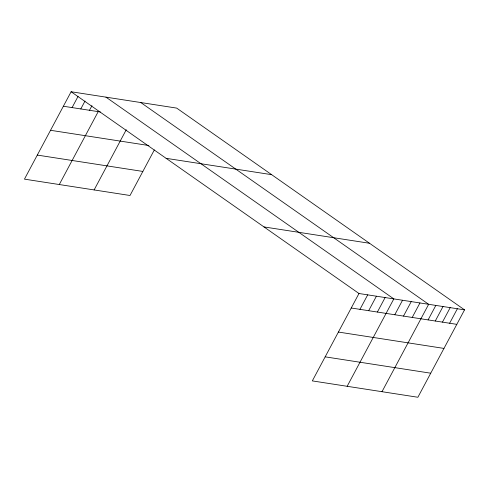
<?xml version="1.0" encoding="UTF-8"?>
<svg xmlns="http://www.w3.org/2000/svg" width="489" height="489" viewBox="0 0 489 489"><rect width="100%" height="100%" fill="white"/><g stroke="black" fill="none" stroke-linecap="round" stroke-linejoin="round"><path stroke-width="0.73" d="M464.55 309.861L358.987 293.504L312.324 380.9L417.887 397.257L464.55 309.861L176.676 108.1L71.113 91.743L24.45 179.139L130.013 195.496L154.347 149.909M72.085 107.586L78.063 96.388M80.795 108.937L85.013 101.034M89.499 110.288L91.963 105.673M59.285 184.536L98.21 111.633M94.12 189.934L126.266 129.732M359.959 309.348L367.697 294.855M368.669 310.698L376.408 296.206M377.374 312.049L385.118 297.556M347.159 386.298L393.822 298.901L105.948 97.14M394.794 314.745L402.533 300.252M403.504 316.096L411.243 301.603M412.209 317.447L419.953 302.948M381.995 391.695L428.657 304.299L140.783 102.537M428.101 319.904L435.84 305.411M435.277 321.016L443.016 306.524M442.453 322.129L450.192 307.636M449.635 323.241L457.374 308.748M63.374 106.241L100.386 111.975M50.532 130.294L148.913 145.539M166.113 158.326L271.676 174.677M37.298 155.08L142.855 171.437M263.993 226.927L369.55 243.277M351.249 308.003L456.812 324.354M338.406 332.055L443.963 348.412M325.167 356.842L430.73 373.199M71.113 91.743L358.987 293.504"/></g></svg>
